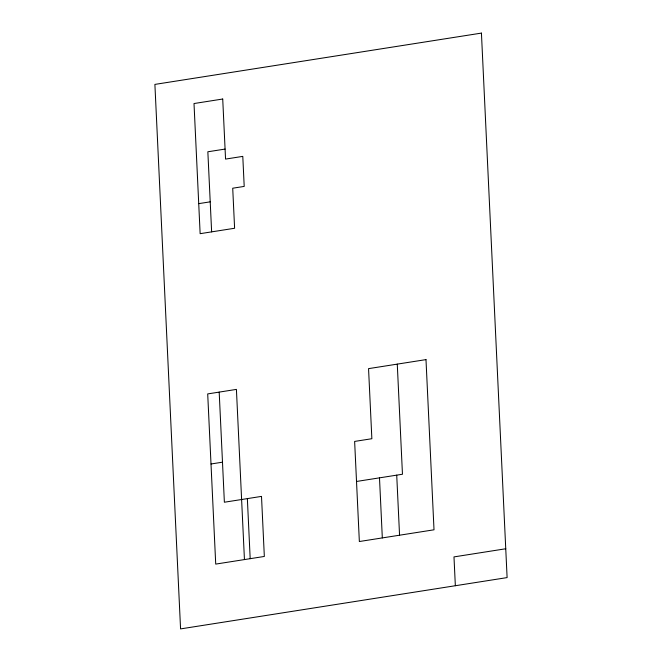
<?xml version="1.0" encoding="UTF-8"?>
<svg xmlns="http://www.w3.org/2000/svg" width="662" height="662" viewBox="0 0 662 662"><rect width="100%" height="100%" fill="white"/><g stroke="black" fill="none" stroke-linecap="round" stroke-linejoin="round"><path stroke-width="0.99" d="M225.08 149.074L207.851 151.78L211.633 231.865M198.724 203.639L210.21 201.836M211.004 463.988L222.49 462.184M356.52 481.464L402.463 474.24L397.274 364.125M505.751 548.765L453.983 556.899L455.348 585.721M396.72 475.142L399.558 535.21M379.492 477.856L382.322 537.916M247.356 498.618L250.186 558.678M244.443 559.58L236.417 389.397L207.703 393.915L215.721 564.098L264.337 556.452L261.507 496.392L224.377 502.226L219.188 392.103M481.431 33.1L154.891 84.405L180.569 628.9L507.109 577.595L481.431 33.1M222.722 99.019L194.007 103.537L200.139 233.678L234.605 228.258L232.718 188.215L244.204 186.411L242.788 156.381L225.552 159.087L222.722 99.019M425.989 359.615L368.552 368.635L371.862 438.716L354.633 441.422L359.35 541.524L434.015 529.799L425.989 359.615"/></g></svg>
